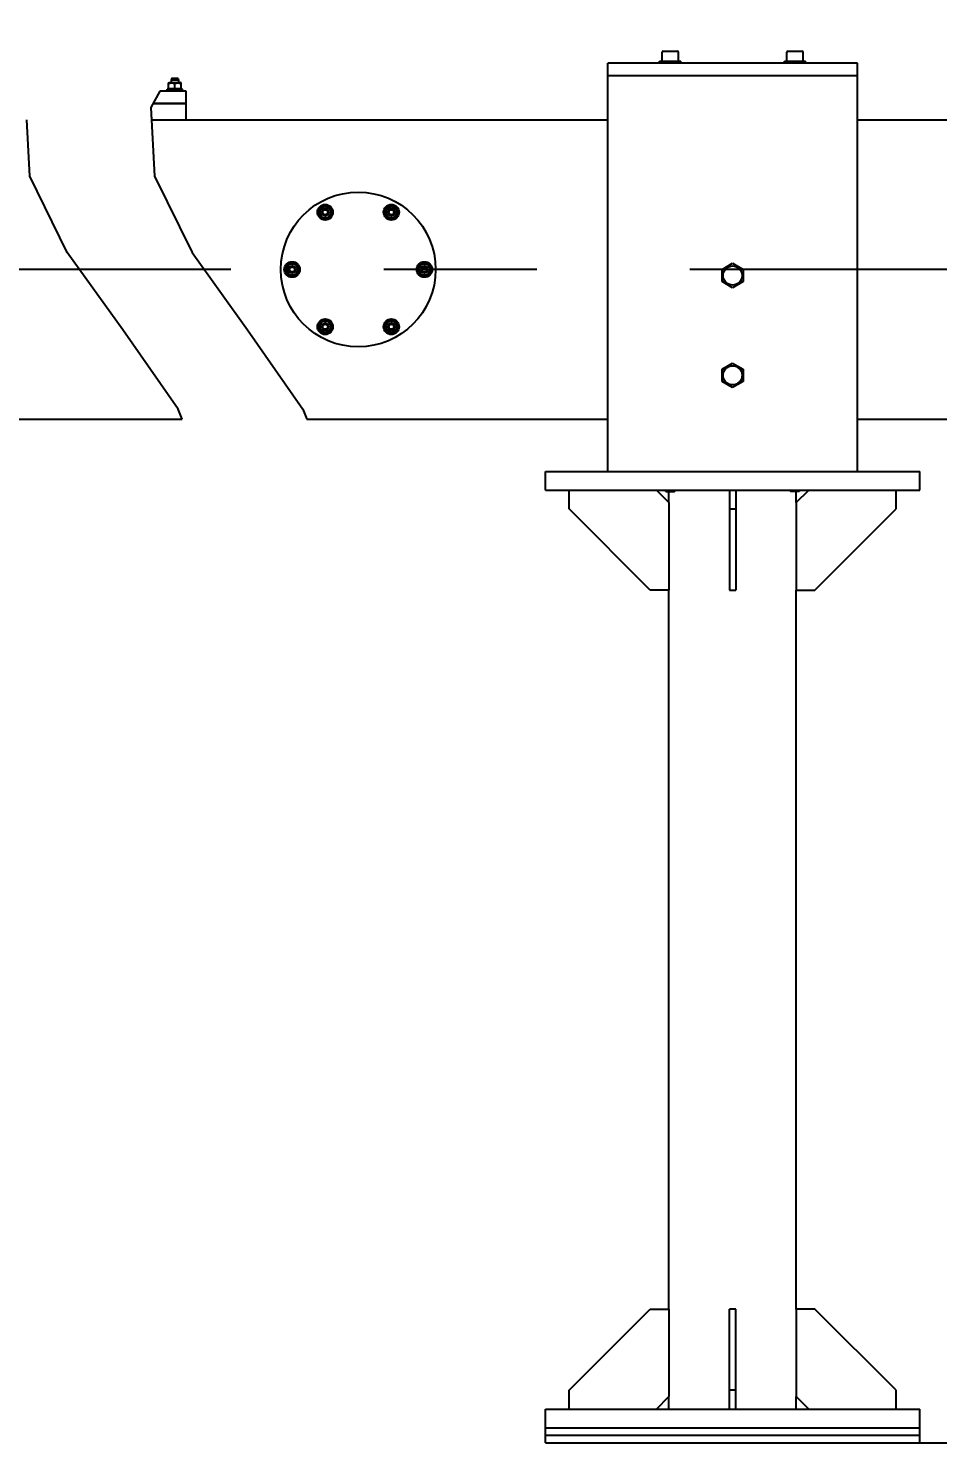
# Model space of a CAD drawing. Header units: millimetres. Extents: x 0 to 1189, y 0 to 841.
# Drawn here: x 893.63 to 922.78, y 661.59 to 706.92 of the extents above; entities that cross this region are included whole.
import ezdxf

# ---------------------------------------------------------------- set-up
doc = ezdxf.new("R2010")
doc.units = ezdxf.units.MM
doc.header["$LTSCALE"] = 65.395
doc.linetypes.add('CENTER', pattern=[0.6, 0.375, -0.075, 0.075, -0.075])
doc.layers.get('0').update_dxf_attribs({"linetype": 'CONTINUOUS'})
for name, color, linetype in [('ALL_AXIS', 7, 'CONTINUOUS'), ('ALL_CHAMFER', 7, 'CONTINUOUS'), ('ALL_DIMENSIONS', 7, 'CONTINUOUS'), ('ALL_ROUND', 7, 'CONTINUOUS')]:
    doc.layers.add(name, color=color, linetype=linetype)
doc.styles.get("Standard").update_dxf_attribs({"font": 'txt', "width": 0.7})
doc.dimstyles.new('DIMSTYLE_2', dxfattribs={"dimtxt": 3.5, "dimasz": 3, "dimexe": 0.18, "dimexo": 0.0625, "dimgap": 0.09, "dimtad": 1, "dimlfac": 25, "dimdsep": 46, "dimtxsty": 'STANDARD', "dimblk": '_FILLED', "dimblk1": '_FILLED', "dimblk2": '_FILLED', "dimcen": 0.09, "dimadec": 0, "dimazin": 0, "dimtp": 2, "dimtm": 2, "dimtfac": 1, "dimtofl": 0, "dimtmove": 0, "dimatfit": 3, "dimldrblk": '_FILLED', "dimfxl": 1, "dimtolj": 1, "dimarcsym": 0})
doc.dimstyles.new('DIMSTYLE_4', dxfattribs={"dimtxt": 3.5, "dimasz": 3, "dimexe": 0.18, "dimexo": 0.0625, "dimgap": 0.09, "dimtad": 1, "dimdec": 5, "dimlfac": 25, "dimdsep": 46, "dimtxsty": 'STANDARD', "dimblk": '_FILLED', "dimblk1": '_FILLED', "dimblk2": '_FILLED', "dimcen": 0.09, "dimadec": 0, "dimazin": 0, "dimtp": 0.8, "dimtm": 0.8, "dimtfac": 1, "dimtdec": 5, "dimtofl": 0, "dimtmove": 0, "dimatfit": 3, "dimldrblk": '_FILLED', "dimfxl": 1, "dimtolj": 1, "dimarcsym": 0})

# ---------------------------------------------------------------- blocks, each defined once
blk = doc.blocks.new('_FILLED')
at = {"color": 0, "linetype": 'BYBLOCK'}
blk.add_solid([(0, 0), (-1, 0.167), (-1, -0.167)], dxfattribs=at)
blk = doc.blocks.new('*D1')
at = {"layer": 'ALL_DIMENSIONS', "color": 2, "linetype": 'CONTINUOUS'}
for p, q in [((111.762, 705.039), (111.762, 735.427)), ((976.89, 705.039), (976.89, 735.427)), ((111.762, 733.427), (544.326, 733.427)), ((976.89, 733.427), (544.326, 733.427))]:
    blk.add_line(p, q, dxfattribs=at)
at = {"layer": 'ALL_DIMENSIONS', "color": 2, "linetype": 'CONTINUOUS', "xscale": 3, "yscale": 3, "zscale": 3, "rotation": 180}
blk.add_blockref('_FILLED', (111.762, 733.427), dxfattribs=at)
at = {"layer": 'ALL_DIMENSIONS', "color": 2, "linetype": 'CONTINUOUS', "xscale": 3, "yscale": 3, "zscale": 3}
blk.add_blockref('_FILLED', (976.89, 733.427), dxfattribs=at)
blk = doc.blocks.new('*D7')
at = {"layer": 'ALL_DIMENSIONS', "color": 2, "linetype": 'CONTINUOUS'}
for p, q in [((692.402, 694.115), (692.402, 730.427)), ((916.21, 707.342), (916.21, 730.427)), ((692.402, 728.427), (804.306, 728.427)), ((916.21, 728.427), (804.306, 728.427))]:
    blk.add_line(p, q, dxfattribs=at)
at = {"layer": 'ALL_DIMENSIONS', "color": 2, "linetype": 'CONTINUOUS', "xscale": 3, "yscale": 3, "zscale": 3, "rotation": 180}
blk.add_blockref('_FILLED', (692.402, 728.427), dxfattribs=at)
at = {"layer": 'ALL_DIMENSIONS', "color": 2, "linetype": 'CONTINUOUS', "xscale": 3, "yscale": 3, "zscale": 3}
blk.add_blockref('_FILLED', (916.21, 728.427), dxfattribs=at)
blk = doc.blocks.new('*D8')
at = {"layer": 'ALL_DIMENSIONS', "color": 2, "linetype": 'CONTINUOUS'}
for p, q in [((978.597, 699.187), (1041.728, 699.187)), ((1039.728, 699.187), (1039.728, 680.387)), ((1039.728, 661.587), (1039.728, 680.387)), ((922.176, 661.587), (1041.728, 661.587))]:
    blk.add_line(p, q, dxfattribs=at)
at = {"layer": 'ALL_DIMENSIONS', "color": 2, "linetype": 'CONTINUOUS', "xscale": 3, "yscale": 3, "zscale": 3}
for p, rotation in [((1039.728, 699.187), 90), ((1039.728, 661.587), 270)]:
    blk.add_blockref('_FILLED', p, dxfattribs=dict(at, rotation=rotation))

msp = doc.modelspace()

# ---------------------------------------------------------------- linework, layer by layer
at = {"color": 7, "linetype": 'CONTINUOUS'}
for p, q in [((912.20962893, 692.71512965), (912.20962893, 705.79512965)), ((920.20962893, 705.79512965), (912.20962893, 705.79512965)), ((920.20962893, 692.71512965), (920.20962893, 705.79512965)), ((920.20962893, 705.39512965), (912.20962893, 705.39512965)), ((897.84719563, 704.90712965), (897.5639429, 704.38396775)), ((898.12962713, 705.16758161), (898.14962893, 705.17912965)), ((898.12962893, 704.98267666), (898.12962893, 705.16758265)), ((898.14962893, 704.97112965), (898.12962893, 704.98267666)), ((898.14963031, 705.17912965), (898.50962755, 705.17912965)), ((898.43230842, 705.30712965), (898.22694944, 705.30712965)), ((898.32962893, 705.00053994), (898.32962893, 705.14971937)), ((898.52963074, 705.16758161), (898.50962893, 705.17912965)), ((898.50962893, 704.97112965), (898.52962893, 704.98267666)), ((898.52962893, 704.98267666), (898.52962893, 705.16758265)), ((897.63062578, 704.50712965), (898.68960873, 704.50712965)), ((893.68071109, 702.17726632), (893.58493507, 703.98712965)), ((897.5639429, 704.38396775), (897.68071917, 702.17726632)), ((898.10369814, 703.98712965), (912.20962893, 703.98712965)), ((920.20962893, 703.98712965), (934.31555972, 703.98712965)), ((894.88376582, 699.72655604), (893.68071109, 702.17726632)), ((897.68071917, 702.17726632), (898.8837739, 699.72655604)), ((903.14962893, 701.25404362), (902.94962893, 701.13857356)), ((902.94962893, 701.13857356), (902.94962893, 700.90763346)), ((902.94962893, 700.90763346), (903.14962893, 700.7921634)), ((903.34962893, 701.13857356), (903.14962893, 701.25404362)), ((903.14962893, 700.7921634), (903.34962893, 700.90763346)), ((903.34962893, 700.90763346), (903.34962893, 701.13857356)), ((905.26962893, 701.25404362), (905.06962893, 701.13857356)), ((905.06962893, 701.13857356), (905.06962893, 700.90763346)), ((905.06962893, 700.90763346), (905.26962893, 700.7921634)), ((905.46962893, 701.13857356), (905.26962893, 701.25404362)), ((905.26962893, 700.7921634), (905.46962893, 700.90763346)), ((905.46962893, 700.90763346), (905.46962893, 701.13857356)), ((896.66058868, 697.25189763), (894.88376582, 699.72655604)), ((898.8837739, 699.72655604), (900.66059676, 697.25189763)), ((902.08962893, 699.41806976), (901.88962893, 699.30259971)), ((901.88962893, 699.30259971), (901.88962893, 699.0716596)), ((901.88962893, 699.0716596), (902.08962893, 698.95618955)), ((902.28962893, 699.30259971), (902.08962893, 699.41806976)), ((902.08962893, 698.95618955), (902.28962893, 699.0716596)), ((902.28962893, 699.0716596), (902.28962893, 699.30259971)), ((906.32962893, 699.41806976), (906.12962893, 699.30259971)), ((906.12962893, 699.30259971), (906.12962893, 699.0716596)), ((906.12962893, 699.0716596), (906.32962893, 698.95618955)), ((906.52962893, 699.30259971), (906.32962893, 699.41806976)), ((906.32962893, 698.95618955), (906.52962893, 699.0716596)), ((906.52962893, 699.0716596), (906.52962893, 699.30259971)), ((915.86962893, 699.19142874), (916.20962893, 699.38772784)), ((915.86962893, 698.79883056), (915.86962893, 699.19142874)), ((916.20962893, 699.38772784), (916.54962893, 699.19142874)), ((916.54962893, 699.19142874), (916.54962893, 698.79883056)), ((916.20962893, 698.60253147), (915.86962893, 698.79883056)), ((916.54962893, 698.79883056), (916.20962893, 698.60253147)), ((898.43231402, 694.71046171), (896.66058868, 697.25189763)), ((900.66059676, 697.25189763), (902.4323221, 694.71046171)), ((903.14962893, 697.5820959), (902.94962893, 697.46662585)), ((902.94962893, 697.46662585), (902.94962893, 697.23568574)), ((902.94962893, 697.23568574), (903.14962893, 697.12021569)), ((903.34962893, 697.46662585), (903.14962893, 697.5820959)), ((903.14962893, 697.12021569), (903.34962893, 697.23568574)), ((903.34962893, 697.23568574), (903.34962893, 697.46662585)), ((905.26962893, 697.5820959), (905.06962893, 697.46662585)), ((905.06962893, 697.46662585), (905.06962893, 697.23568574)), ((905.06962893, 697.23568574), (905.26962893, 697.12021569)), ((905.46962893, 697.46662585), (905.26962893, 697.5820959)), ((905.26962893, 697.12021569), (905.46962893, 697.23568574)), ((905.46962893, 697.23568574), (905.46962893, 697.46662585)), ((915.86962893, 695.99142874), (916.20962893, 696.18772784)), ((915.86962893, 695.59883056), (915.86962893, 695.99142874)), ((916.20962893, 696.18772784), (916.54962893, 695.99142874)), ((916.54962893, 695.99142874), (916.54962893, 695.59883056)), ((916.20962893, 695.40253147), (915.86962893, 695.59883056)), ((916.54962893, 695.59883056), (916.20962893, 695.40253147)), ((898.56542464, 694.38712965), (898.43231402, 694.71046171)), ((902.4323221, 694.71046171), (902.56543272, 694.38712965)), ((910.20962893, 692.11512965), (910.20962893, 692.71512965)), ((910.20962893, 692.71512965), (922.20962893, 692.71512965)), ((922.20962893, 692.11512965), (922.20962893, 692.71512965)), ((910.20962893, 692.11512965), (922.20962893, 692.11512965)), ((910.96962893, 691.51512965), (910.96962893, 692.11512965)), ((914.16962893, 691.71512965), (913.76962893, 692.11512965)), ((914.34562893, 692.07512965), (914.07362893, 692.07512965)), ((916.10962893, 692.11512965), (916.10962893, 688.91512965)), ((916.30962893, 692.11512965), (916.30962893, 688.91512965)), ((918.34562893, 692.07512965), (918.07362893, 692.07512965)), ((918.24962893, 691.71512965), (918.64962893, 692.11512965)), ((921.44962893, 691.51512965), (921.44962893, 692.11512965)), ((913.56962893, 688.91512965), (910.96962893, 691.51512965)), ((914.16962893, 691.71512965), (914.16962893, 688.91512965)), ((916.10962893, 691.51512965), (916.30962893, 691.51512965)), ((918.24962893, 691.71512965), (918.24962893, 688.91512965)), ((918.84962893, 688.91512965), (921.44962893, 691.51512965)), ((914.16962893, 688.91512965), (913.56962893, 688.91512965)), ((916.10962893, 688.91512965), (916.30962893, 688.91512965)), ((918.24962893, 688.91512965), (918.84962893, 688.91512965)), ((910.96962893, 663.26712965), (913.56962893, 665.86712965)), ((913.56962893, 665.86712965), (914.16962893, 665.86712965)), ((914.16962893, 665.86712965), (914.16962893, 663.06712965)), ((916.10962893, 662.66712965), (916.10962893, 665.86712965)), ((916.30962893, 665.86712965), (916.10962893, 665.86712965)), ((916.30962893, 662.66712965), (916.30962893, 665.86712965)), ((918.24962893, 665.86712965), (918.24962893, 663.06712965)), ((918.84962893, 665.86712965), (918.24962893, 665.86712965)), ((921.44962893, 663.26712965), (918.84962893, 665.86712965)), ((910.96962893, 662.66712965), (910.96962893, 663.26712965)), ((916.30962893, 663.26712965), (916.10962893, 663.26712965)), ((921.44962893, 662.66712965), (921.44962893, 663.26712965)), ((913.76962893, 662.66712965), (914.16962893, 663.06712965)), ((918.64962893, 662.66712965), (918.24962893, 663.06712965)), ((910.20962893, 661.58712965), (910.20962893, 662.66712965)), ((910.20962893, 662.66712965), (922.20962893, 662.66712965)), ((922.20962893, 661.58712965), (922.20962893, 662.66712965)), ((910.20962893, 662.06712965), (922.20962893, 662.06712965)), ((910.20962893, 661.82712965), (922.20962893, 661.82712965)), ((910.20962893, 661.58712965), (922.20962893, 661.58712965))]:
    msp.add_line(p, q, dxfattribs=at)
at = {"color": 2, "linetype": 'CONTINUOUS'}
for p, q in [((898.22694944, 705.30712965), (898.22694944, 705.28445016)), ((898.43230842, 705.30712965), (898.43230842, 705.28445016))]:
    msp.add_line(p, q, dxfattribs=at)
at = {"color": 7, "linetype": 'CONTINUOUS'}
for points in [[(898.12962893, 705.14971937), (898.14015313, 705.15308744), (898.15049045, 705.15610057), (898.16061656, 705.15875573), (898.17060444, 705.16106201), (898.18051194, 705.16303023), (898.19036017, 705.16465218), (898.20018839, 705.16592604), (898.21000006, 705.16684352), (898.21981298, 705.16739617), (898.22962348, 705.16758265), (898.2394332, 705.16739662), (898.24924411, 705.16684454), (898.25905261, 705.16592795), (898.26887708, 705.16465522), (898.2787218, 705.16303461), (898.28862554, 705.161068), (898.29860625, 705.15876463), (898.30873068, 705.15611074), (898.31908067, 705.15309432), (898.32962893, 705.14971937)], [(898.12962893, 705.00053994), (898.14277028, 704.9963781), (898.1556401, 704.99277084), (898.16819268, 704.98972203), (898.18056514, 704.98722004), (898.19287597, 704.98524766), (898.20513528, 704.98382553), (898.21739538, 704.98296692), (898.22964808, 704.98267666), (898.24190031, 704.98296869), (898.25415904, 704.98382893), (898.26641644, 704.98525248), (898.27872376, 704.98722568), (898.29108953, 704.98972739), (898.30363407, 704.99277511), (898.31649593, 704.9963806), (898.32962893, 705.00053994)], [(898.32962893, 705.14971937), (898.34132707, 705.15344537), (898.35279597, 705.15673159), (898.36400082, 705.15957397), (898.37504608, 705.1619847), (898.38601921, 705.16397936), (898.39693648, 705.16554375), (898.40784378, 705.16667171), (898.41873981, 705.16735468), (898.42964, 705.16758069), (898.44054007, 705.16735376), (898.45143586, 705.16666988), (898.46234238, 705.16554115), (898.47325796, 705.16397621), (898.48422843, 705.16198136), (898.49526954, 705.15957105), (898.50646979, 705.15672945), (898.51793464, 705.15344418), (898.52962893, 705.14971937)], [(898.32962893, 705.00053994), (898.34277028, 704.9963781), (898.3556401, 704.99277084), (898.36819268, 704.98972203), (898.38056513, 704.98722004), (898.39287597, 704.98524766), (898.40513528, 704.98382553), (898.41739538, 704.98296692), (898.42964808, 704.98267666), (898.44190031, 704.98296869), (898.45415904, 704.98382893), (898.46641644, 704.98525248), (898.47872376, 704.98722568), (898.49108953, 704.98972739), (898.50363407, 704.99277511), (898.51649593, 704.9963806), (898.52962893, 705.00053994)]]:
    msp.add_lwpolyline(points, dxfattribs=at)
for centre in [(903.14962893, 701.02310351), (905.26962893, 701.02310351), (902.08962893, 699.18712965), (906.32962893, 699.18712965), (903.14962893, 697.3511558), (905.26962893, 697.3511558)]:
    msp.add_circle(centre, 0.18, dxfattribs=at)
at = {"color": 2, "linetype": 'CONTINUOUS'}
for centre in [(903.14962893, 701.02310351), (905.26962893, 701.02310351), (902.08962893, 699.18712965), (906.32962893, 699.18712965), (903.14962893, 697.3511558), (905.26962893, 697.3511558)]:
    msp.add_arc(centre, 0.10267949, 255, 195, dxfattribs=at)
at = {"layer": 'ALL_AXIS', "color": 7, "linetype": 'CONTINUOUS'}
for p, q in [((913.86962893, 705.79512965), (913.86962893, 705.85912965)), ((913.86962945, 705.85912965), (914.54962841, 705.85912965)), ((913.94962893, 705.85912965), (913.94962893, 706.14712965)), ((913.98162893, 706.17912965), (914.43762272, 706.17912965)), ((914.46962893, 705.85912965), (914.46962893, 706.14712965)), ((914.54962893, 705.79512965), (914.54962893, 705.85912965)), ((917.86962893, 705.79512965), (917.86962893, 705.85912965)), ((917.86962945, 705.85912965), (918.54962841, 705.85912965)), ((917.94962893, 705.85912965), (917.94962893, 706.14712965)), ((917.98162893, 706.17912965), (918.43762272, 706.17912965)), ((918.46962893, 705.85912965), (918.46962893, 706.14712965)), ((918.54962893, 705.79512965), (918.54962893, 705.85912965)), ((898.68962893, 704.90712965), (897.84719563, 704.90712965)), ((898.07962893, 704.90712965), (898.07962893, 704.97112965)), ((898.57962893, 704.97112965), (898.07962893, 704.97112965)), ((898.14962893, 704.97112965), (898.12962893, 704.98267666)), ((898.20962893, 705.26712965), (898.20962893, 705.17912965)), ((898.44962893, 705.26712965), (898.44962893, 705.17912965)), ((898.50962893, 704.97112965), (898.52962893, 704.98267666)), ((898.57962893, 704.90712965), (898.57962893, 704.97112965)), ((898.68962893, 703.98712965), (898.68962893, 704.90712965)), ((898.68962893, 704.50712965), (897.63062578, 704.50712965)), ((897.58494315, 703.98712965), (898.10369814, 703.98712965)), ((914.16962893, 691.71512965), (914.16962893, 692.07512965)), ((918.24962893, 691.71512965), (918.24962893, 692.07512965)), ((914.16962893, 665.86712965), (914.16962893, 688.91512965)), ((918.24962893, 665.86712965), (918.24962893, 688.91512965)), ((914.16962893, 662.66712965), (914.16962893, 663.06712965)), ((918.24962893, 662.66712965), (918.24962893, 663.06712965))]:
    msp.add_line(p, q, dxfattribs=at)
at = {"layer": 'ALL_AXIS', "color": 7, "linetype": 'CENTER'}
msp.add_line((978.59743447, 699.18712965), (109.76175857, 699.18712965), dxfattribs=at)
at = {"layer": 'ALL_AXIS', "color": 7, "linetype": 'CONTINUOUS'}
for centre, radius in [((904.20962893, 699.18712965), 2.48), ((903.14962893, 701.02310351), 0.25), ((905.26962893, 701.02310351), 0.25), ((902.08962893, 699.18712965), 0.25), ((906.32962893, 699.18712965), 0.25), ((916.20962893, 698.99512965), 0.306), ((903.14962893, 697.3511558), 0.25), ((905.26962893, 697.3511558), 0.25), ((916.20962893, 695.79512965), 0.306)]:
    msp.add_circle(centre, radius, dxfattribs=at)
for centre, start, end in [((913.98162893, 706.14712965), 90, 180), ((914.43762893, 706.14712965), 0, 90), ((917.98162893, 706.14712965), 90, 180), ((918.43762893, 706.14712965), 0, 90)]:
    msp.add_arc(centre, 0.032, start, end, dxfattribs=at)
at = {"layer": 'ALL_CHAMFER', "color": 7, "linetype": 'CONTINUOUS'}
for p, q in [((898.24962893, 705.30712965), (898.20962893, 705.26712965)), ((898.20962893, 705.26712965), (898.44962893, 705.26712965)), ((898.24962893, 705.30712965), (898.40962893, 705.30712965)), ((898.40962893, 705.30712965), (898.44962893, 705.26712965)), ((914.07362893, 692.07512965), (914.03362893, 692.11512965)), ((914.07363975, 692.07512965), (914.34561811, 692.07512965)), ((914.34562893, 692.07512965), (914.38562893, 692.11512965)), ((918.03362893, 692.11512965), (918.07362893, 692.07512965)), ((918.34562893, 692.07512965), (918.07362893, 692.07512965)), ((918.38562893, 692.11512965), (918.34562893, 692.07512965))]:
    msp.add_line(p, q, dxfattribs=at)
for centre, radius in [((903.14962893, 701.02310351), 0.12), ((903.14962893, 701.02310351), 0.08), ((905.26962893, 701.02310351), 0.12), ((905.26962893, 701.02310351), 0.08), ((902.08962893, 699.18712965), 0.12), ((902.08962893, 699.18712965), 0.08), ((906.32962893, 699.18712965), 0.12), ((906.32962893, 699.18712965), 0.08), ((903.14962893, 697.3511558), 0.12), ((903.14962893, 697.3511558), 0.08), ((905.26962893, 697.3511558), 0.12), ((905.26962893, 697.3511558), 0.08)]:
    msp.add_circle(centre, radius, dxfattribs=at)
at = {"layer": 'ALL_ROUND', "color": 7, "linetype": 'CONTINUOUS'}
for p, q in [((898.10369814, 703.98712965), (912.20962893, 703.98712965)), ((920.20962893, 703.98712965), (934.31555972, 703.98712965)), ((856.40175857, 694.38712965), (898.56542464, 694.38712965)), ((902.56543272, 694.38712965), (912.20962893, 694.38712965)), ((920.20962893, 694.38712965), (969.36962893, 694.38712965))]:
    msp.add_line(p, q, dxfattribs=at)

# ---------------------------------------------------------------- dimensions: what is measured, and where the dimension line sits
at = {"layer": 'ALL_DIMENSIONS', "color": 2, "linetype": 'CONTINUOUS'}
dim = msp.add_linear_dim(base=(976.88962893, 733.42712965), p1=(111.76175857, 705.03912965), p2=(976.88962893, 705.03912965), dimstyle='DIMSTYLE_2', dxfattribs=at)
dim.commit()
dim.dimension.update_dxf_attribs({"geometry": '*D1', "text_midpoint": (527.64980084, 734.30212965), "dimtype": 160})
dim = msp.add_linear_dim(base=(916.20962893, 728.42712965), p1=(692.40175857, 694.11512965), p2=(916.20962893, 707.34239414), text='4000x16=<>', dimstyle='DIMSTYLE_2', dxfattribs=at)
dim.commit()
dim.dimension.update_dxf_attribs({"geometry": '*D7', "text_midpoint": (788.38069375, 729.30212965), "dimtype": 160})
dim = msp.add_linear_dim(base=(1039.72783677, 661.58712965), p1=(978.59743447, 699.18712965), p2=(922.17635845, 661.58712965), angle=270, dimstyle='DIMSTYLE_4', dxfattribs=at)
dim.commit()
dim.dimension.update_dxf_attribs({"geometry": '*D8', "text_midpoint": (1038.85283677, 676.71212965), "dimtype": 160})

doc.saveas('drawing.dxf')
